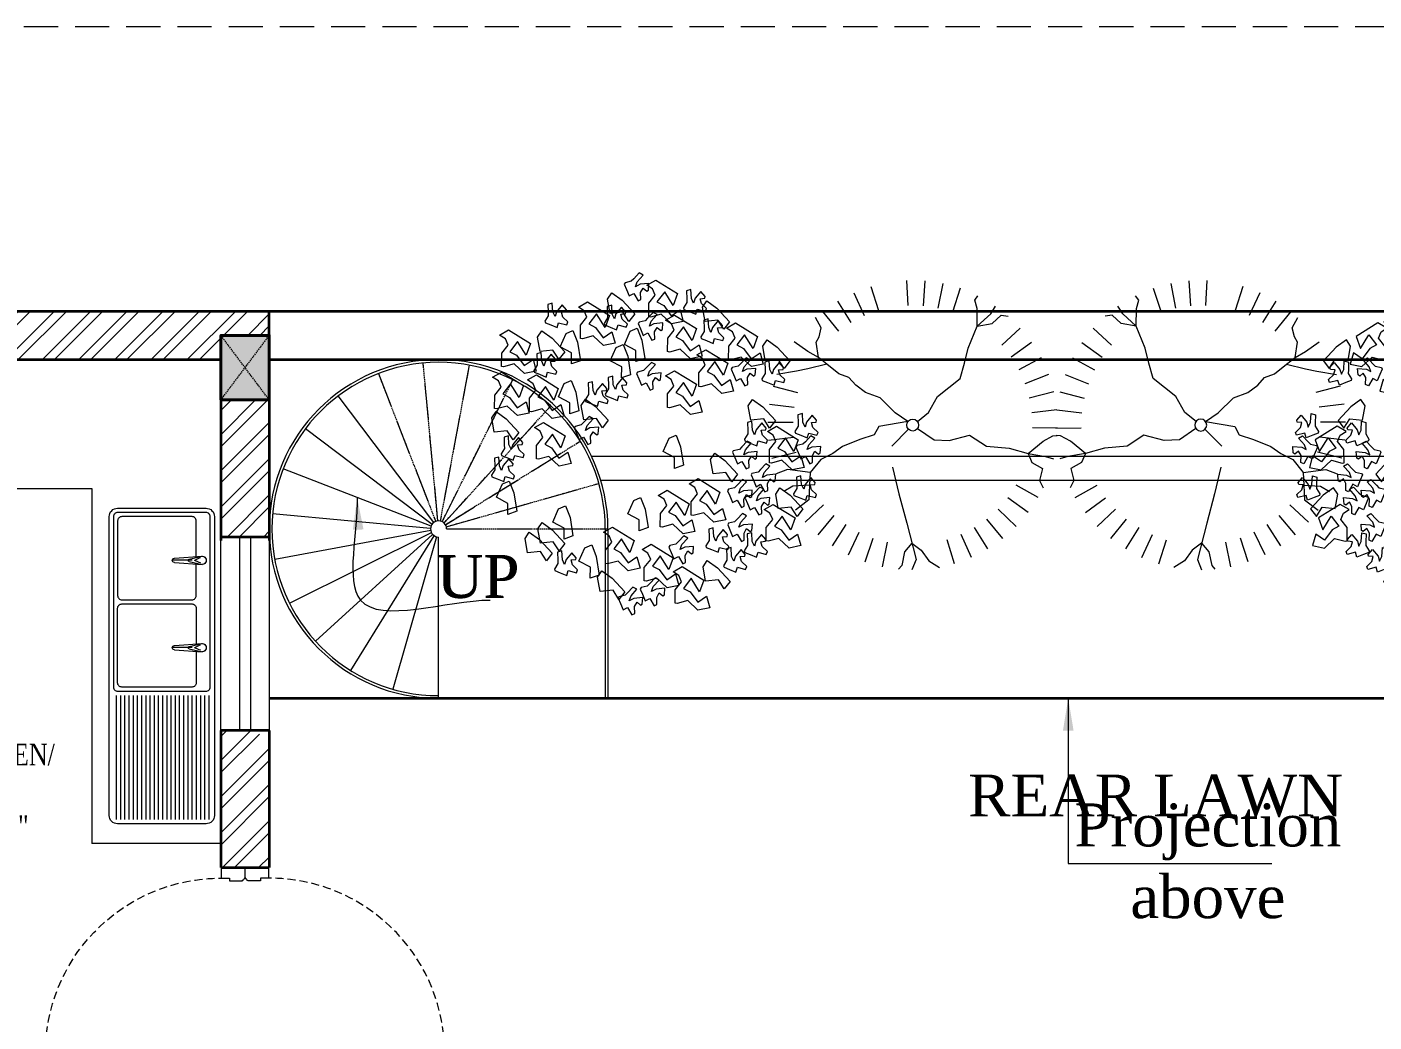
# Model space of a CAD drawing. Header units: inches. Extents: x -61 to 4103, y -308 to 989.
# Drawn here: x 68.9 to 319.5, y 804 to 989.1 of the extents above; entities that cross this region are included whole.
import ezdxf

# ---------------------------------------------------------------- set-up
doc = ezdxf.new("R2010")
doc.units = ezdxf.units.IN
for name, pattern in [('$0$$0$$0$HIDDEN', [9.525, 6.35, -3.175]), ('AR-01-R0-COLUMN LAYOUT$0$$0$HIDDEN', [0.375, 0.25, -0.125]), ('AR-01-R0-COLUMN LAYOUT$0$HIDDEN', [9.525, 6.35, -3.175]), ('HIDDEN', [0.375, 0.25, -0.125])]:
    doc.linetypes.add(name, pattern=pattern)
doc.layers.get('0').update_dxf_attribs({"lineweight": 0})
for name, color, linetype, lineweight in [('A-BOUNDARY', 226, 'Continuous', 35), ('A-DOOR', 34, 'Continuous', 13), ('A-FIXTURE', 30, 'Continuous', 13), ('A-HATCH', 8, 'Continuous', 0), ('A-LANDSCAPE', 64, 'Continuous', 18), ('A-PROJECTION', 4, '$0$$0$$0$HIDDEN', 9), ('A-STAIR', 5, 'Continuous', 9), ('A-TEXT', 2, 'Continuous', 13), ('A-WALL', 1, 'Continuous', 35), ('A-WINDOW', 4, 'Continuous', 9), ('AR-01-R0-COLUMN LAYOUT$0$S-BEAM PLINTH', 3, 'AR-01-R0-COLUMN LAYOUT$0$HIDDEN', 9), ('AR-01-R0-COLUMN LAYOUT$0$S-COLUMN FIRST FLOOR', 6, 'Continuous', 40), ('AR-01-R0-COLUMN LAYOUT$0$S-COLUMN GROUND FLOOR', 6, 'Continuous', 40), ('AR-01-R0-COLUMN LAYOUT$0$S-COLUMN HATCH FIRST FLOOR', 8, 'Continuous', 9), ('AR-01-R0-COLUMN LAYOUT$0$S-COLUMN HATCH GROUND FLOOR', 8, 'Continuous', 9), ('AR-01-R0-COLUMN LAYOUT$0$S-COLUMN HATCH SECOND FLOOR', 8, 'Continuous', 9), ('AR-01-R0-COLUMN LAYOUT$0$S-COLUMN SECOND FLOOR', 6, 'Continuous', 40), ('AR-01-R0-COLUMN LAYOUT$0$S-COLUMN TERRACE FLOOR HIDDEN', 8, 'AR-01-R0-COLUMN LAYOUT$0$$0$HIDDEN', 9)]:
    doc.layers.add(name, color=color, linetype=linetype, lineweight=lineweight)
doc.styles.add('$1$$0$STYLE1', font='romantic.ttf', dxfattribs={"height": 6})
doc.styles.get("Standard").update_dxf_attribs({"font": 'arial.ttf', "height": 9})
doc.styles.add('STYLE1', font='romantic.ttf', dxfattribs={"height": 6})
doc.dimstyles.get("Standard").update_dxf_attribs({"dimtxt": 18, "dimasz": 6, "dimexe": 0, "dimexo": 6, "dimgap": 0.09, "dimtad": 0, "dimtih": 1, "dimtoh": 1, "dimdec": 1, "dimzin": 0, "dimdsep": 46, "dimlunit": 4, "dimtxsty": 'Standard', "dimblk": 'OBLIQUE', "dimcen": 0.09, "dimclrd": 256, "dimclre": 256, "dimclrt": 256, "dimadec": 0, "dimazin": 0, "dimtfac": 1, "dimtdec": 1, "dimtofl": 0, "dimtmove": 1, "dimatfit": 3, "dimfxl": 1, "dimtolj": 1, "dimtzin": 0, "dimlwd": -1, "dimlwe": -1, "dimarcsym": 0})

# ---------------------------------------------------------------- blocks, each defined once
blk = doc.blocks.new('_Oblique')
at = {"color": 0, "linetype": 'ByBlock', "lineweight": -2}
blk.add_line((-0.5, -0.5), (0.5, 0.5), dxfattribs=at)
blk = doc.blocks.new('$0$$0$$1$$0$BRANCHO1', base_point=(16.66, 36.12))
for p, q in [((16.573, 36.1498), (16.6363, 36.2083)), ((16.6363, 36.2083), (16.6707, 36.1837)), ((16.7024, 36.1683), (16.6909, 36.2022)), ((16.6909, 36.2022), (16.7311, 36.2022)), ((16.7311, 36.2022), (16.7283, 36.1621)), ((16.5817, 36.1159), (16.573, 36.1498)), ((16.6707, 36.1837), (16.619, 36.1683)), ((16.619, 36.1683), (16.6449, 36.1344)), ((16.6449, 36.1344), (16.6622, 36.1529)), ((16.6622, 36.1529), (16.7024, 36.1683)), ((16.7283, 36.1621), (16.688, 36.1375)), ((16.5989, 36.1313), (16.5817, 36.1159)), ((16.6219, 36.1344), (16.5989, 36.1313)), ((16.642, 36.1067), (16.6219, 36.1344)), ((16.6851, 36.0944), (16.642, 36.1067)), ((16.688, 36.1005), (16.6851, 36.0944)), ((16.688, 36.1375), (16.688, 36.1005))]:
    blk.add_line(p, q)
blk = doc.blocks.new('$0$$0$$1$$0$BRANCHO2', base_point=(16.83, 36.07))
for p, q in [((16.7826, 36.0972), (16.8244, 36.1012)), ((16.8244, 36.1012), (16.8867, 36.0942)), ((16.7857, 36.0721), (16.7826, 36.0972)), ((16.8235, 36.041), (16.7857, 36.0721)), ((16.8534, 36.0726), (16.8235, 36.041)), ((16.8887, 36.0624), (16.8534, 36.0726)), ((16.8867, 36.0942), (16.8887, 36.0624))]:
    blk.add_line(p, q)
blk = doc.blocks.new('$0$$0$$1$$0$BRANCHO3', base_point=(16.71, 35.96))
for p, q in [((16.6899, 36.0349), (16.6698, 36.0256)), ((16.6698, 36.0256), (16.687, 36.001)), ((16.6956, 36.0318), (16.6899, 36.0349)), ((16.6927, 36.0165), (16.6956, 36.0318)), ((16.71, 36.0165), (16.6927, 36.0165)), ((16.7301, 36.0288), (16.71, 36.0165)), ((16.7243, 35.9979), (16.7387, 36.0226)), ((16.7387, 36.0226), (16.7301, 36.0288)), ((16.6554, 35.9949), (16.6554, 35.9795)), ((16.6841, 35.9887), (16.6554, 35.9949)), ((16.6554, 35.9795), (16.6812, 35.9733)), ((16.6812, 35.9733), (16.6927, 35.9702)), ((16.7014, 35.9918), (16.6841, 35.9887)), ((16.687, 36.001), (16.7014, 35.9918)), ((16.6927, 35.9702), (16.7071, 35.9548)), ((16.7128, 35.9548), (16.7243, 35.9702)), ((16.7387, 35.9887), (16.7243, 35.9979)), ((16.7243, 35.9702), (16.7387, 35.9887)), ((16.7071, 35.9548), (16.7128, 35.9548))]:
    blk.add_line(p, q)
blk = doc.blocks.new('$0$$0$$1$$0$A$C1C0644A9')
at = {"linetype": 'ByBlock', "xscale": 12, "yscale": 12, "zscale": 12}
for name, p, rotation in [('$0$$0$$1$$0$BRANCHO3', (1.77, 6.02), 315.0000000000102), ('$0$$0$$1$$0$BRANCHO2', (-2.07, 6.02), 33.69006752598449), ('$0$$0$$1$$0$BRANCHO3', (-1.95, 4.34), 315.0000000000102), ('$0$$0$$1$$0$BRANCHO2', (0.09, 4.82), 33.69006752598449), ('$0$$0$$1$$0$BRANCHO2', (3.81, 4.94), 33.69006752598449), ('$0$$0$$1$$0$BRANCHO3', (2.37, 3.98), 315.0000000000102), ('$0$$0$$1$$0$BRANCHO2', (-4.23, 4.1), 33.69006752598449), ('$0$$0$$1$$0$BRANCHO3', (1.29, 3.5), 315.0000000000102), ('$0$$0$$1$$0$BRANCHO3', (3.21, 3.5), 315.0000000000102), ('$0$$0$$1$$0$BRANCHO3', (2.73, 2.9), 315.0000000000102), ('$0$$0$$1$$0$BRANCHO2', (1.77, 2.78), 33.69006752598449), ('$0$$0$$1$$0$BRANCHO3', (4.05, 2.54), 315.0000000000102), ('$0$$0$$1$$0$BRANCHO3', (-6.39, 1.1), 315.0000000000102), ('$0$$0$$1$$0$BRANCHO3', (-4.71, 1.22), 315.0000000000102), ('$0$$0$$1$$0$BRANCHO3', (-2.79, 0.62), 315.0000000000102), ('$0$$0$$1$$0$BRANCHO2', (5.85, 1.34), 33.69006752598449), ('$0$$0$$1$$0$BRANCHO2', (-5.55, 0.5), 33.69006752598449), ('$0$$0$$1$$0$BRANCHO3', (4.29, 0.02), 315.0000000000102), ('$0$$0$$1$$0$BRANCHO3', (5.61, -1.54), 315.0000000000102), ('$0$$0$$1$$0$BRANCHO2', (-1.71, -1.66), 33.69006752598449), ('$0$$0$$1$$0$BRANCHO3', (-1.35, -2.38), 315.0000000000102), ('$0$$0$$1$$0$BRANCHO3', (5.73, -2.5), 315.0000000000102), ('$0$$0$$1$$0$BRANCHO2', (-4.83, -2.62), 33.69006752598449), ('$0$$0$$1$$0$BRANCHO2', (5.13, -2.86), 33.69006752598449), ('$0$$0$$1$$0$BRANCHO2', (2.61, -4.66), 33.69006752598449), ('$0$$0$$1$$0$BRANCHO2', (-2.19, -5.26), 33.69006752598449), ('$0$$0$$1$$0$BRANCHO2', (2.85, -5.26), 33.69006752598449)]:
    blk.add_blockref(name, p, dxfattribs=dict(at, rotation=rotation))
for name, p in [('$0$$0$$1$$0$BRANCHO3', (1.17, 6.14)), ('$0$$0$$1$$0$BRANCHO3', (-1.23, 5.42)), ('$0$$0$$1$$0$BRANCHO1', (1.77, 5.06)), ('$0$$0$$1$$0$BRANCHO3', (3.57, 5.42)), ('$0$$0$$1$$0$BRANCHO1', (-2.67, 4.58)), ('$0$$0$$1$$0$BRANCHO3', (0.93, 4.1)), ('$0$$0$$1$$0$BRANCHO1', (4.77, 4.1)), ('$0$$0$$1$$0$BRANCHO3', (-3.51, 3.5)), ('$0$$0$$1$$0$BRANCHO3', (-4.83, 3.14)), ('$0$$0$$1$$0$BRANCHO1', (-1.95, 3.14)), ('$0$$0$$1$$0$BRANCHO3', (5.25, 2.9)), ('$0$$0$$1$$0$BRANCHO1', (-3.63, 2.3)), ('$0$$0$$1$$0$BRANCHO1', (-5.19, 1.94)), ('$0$$0$$1$$0$BRANCHO1', (-1.47, 1.7)), ('$0$$0$$1$$0$BRANCHO3', (5.61, 1.94)), ('$0$$0$$1$$0$BRANCHO1', (2.97, 1.46)), ('$0$$0$$1$$0$BRANCHO3', (4.65, 1.46)), ('$0$$0$$1$$0$BRANCHO2', (-3.99, 0.74)), ('$0$$0$$1$$0$BRANCHO2', (0.57, 1.1)), ('$0$$0$$1$$0$BRANCHO1', (3.09, 0.14)), ('$0$$0$$1$$0$BRANCHO3', (-5.07, -0.1)), ('$0$$0$$1$$0$BRANCHO1', (6.21, -0.1)), ('$0$$0$$1$$0$BRANCHO1', (-5.07, -0.94)), ('$0$$0$$1$$0$BRANCHO2', (-3.51, 0.02)), ('$0$$0$$1$$0$BRANCHO3', (-2.31, -0.82)), ('$0$$0$$1$$0$BRANCHO1', (5.01, -1.06)), ('$0$$0$$1$$0$BRANCHO3', (-2.31, -1.66)), ('$0$$0$$1$$0$BRANCHO2', (2.61, -0.94)), ('$0$$0$$1$$0$BRANCHO3', (-5.79, -2.38)), ('$0$$0$$1$$0$BRANCHO2', (-4.59, -1.78)), ('$0$$0$$1$$0$BRANCHO1', (3.93, -2.38)), ('$0$$0$$1$$0$BRANCHO2', (-2.67, -2.38)), ('$0$$0$$1$$0$BRANCHO3', (-3.99, -3.34)), ('$0$$0$$1$$0$BRANCHO1', (-2.79, -3.7)), ('$0$$0$$1$$0$BRANCHO1', (-4.83, -4.3)), ('$0$$0$$1$$0$BRANCHO1', (-0.87, -3.94)), ('$0$$0$$1$$0$BRANCHO2', (3.93, -3.34)), ('$0$$0$$1$$0$BRANCHO2', (2.13, -3.94)), ('$0$$0$$1$$0$BRANCHO3', (3.93, -4.66)), ('$0$$0$$1$$0$BRANCHO1', (-3.27, -5.02)), ('$0$$0$$1$$0$BRANCHO3', (-1.11, -5.5)), ('$0$$0$$1$$0$BRANCHO3', (-0.39, -6.1)), ('$0$$0$$1$$0$BRANCHO2', (0.57, -5.86))]:
    blk.add_blockref(name, p, dxfattribs=at)
blk = doc.blocks.new('$0$$0$$1$$0$arbor3')
for p, q in [((-0.0762, 0.4454), (-0.0593, 0.3725)), ((-0.0227, 0.4535), (-0.015, 0.3791)), ((0.0314, 0.4549), (0.0297, 0.3801)), ((0.0853, 0.4494), (0.0742, 0.3754)), ((-0.1781, 0.4095), (-0.1436, 0.3431)), ((-0.1283, 0.4307), (-0.1024, 0.3605)), ((0.138, 0.4373), (0.1177, 0.3652)), ((0.1569, 0.4179), (0.1593, 0.4303)), ((0.1646, 0.3855), (0.1569, 0.4179)), ((0.2098, 0.3804), (0.2234, 0.4015)), ((-0.2301, 0.3653), (-0.2219, 0.3843)), ((-0.2131, 0.3328), (-0.2301, 0.3653)), ((0.1877, 0.3327), (0.1646, 0.3855)), ((0.1877, 0.3327), (0.2098, 0.3804)), ((0.2167, 0.3365), (0.2423, 0.3623)), ((0.2423, 0.3623), (0.2748, 0.3443)), ((-0.2426, 0.336), (-0.2604, 0.3557)), ((-0.2183, 0.2875), (-0.2426, 0.336)), ((-0.2183, 0.2875), (-0.2131, 0.3328)), ((0.1579, 0.2823), (0.1877, 0.3327)), ((0.1877, 0.3327), (0.2167, 0.3365)), ((0.3218, 0.3269), (0.2693, 0.2736)), ((0.2748, 0.3443), (0.2982, 0.3491)), ((-0.294, 0.3008), (-0.3046, 0.3134)), ((-0.2683, 0.3009), (-0.294, 0.3008)), ((-0.2183, 0.2875), (-0.2683, 0.3009)), ((-0.1622, 0.2445), (-0.2183, 0.2875)), ((0.1339, 0.2188), (0.1579, 0.2823)), ((0.3574, 0.286), (0.2986, 0.2397)), ((-0.3399, 0.2688), (-0.2776, 0.2273)), ((-0.1216, 0.222), (-0.1622, 0.2445)), ((0.3875, 0.2411), (0.3234, 0.2025)), ((-0.3677, 0.2224), (-0.3008, 0.189)), ((-0.0816, 0.1973), (-0.1216, 0.222)), ((0.0885, 0.1797), (0.1339, 0.2188)), ((-0.3896, 0.1729), (-0.319, 0.1481)), ((-0.0469, 0.118), (-0.0816, 0.1973)), ((0.0879, 0.1169), (0.0885, 0.1797)), ((0.4117, 0.1927), (0.3433, 0.1624)), ((-0.405, 0.121), (-0.3319, 0.1053)), ((0.4297, 0.1416), (0.358, 0.1202)), ((-0.0083, 0.0797), (-0.0469, 0.118)), ((0.0741, 0.0739), (0.0879, 0.1169)), ((0.4412, 0.0887), (0.3674, 0.0764)), ((0.0082, 0.0405), (-0.0083, 0.0797)), ((0.0286, 0.0356), (0.0741, 0.0739)), ((-0.4159, 0.0135), (-0.3411, 0.0165)), ((0.0013, 0.0129), (-0.0339, -0.0161)), ((0.0013, 0.0129), (-0.0076, -0.0744)), ((0.0238, 0.0088), (0.0589, -0.0526)), ((0.4459, 0.0348), (0.3711, 0.0319)), ((-0.4112, -0.0404), (-0.3374, -0.0281)), ((-0.0339, -0.0161), (-0.0891, -0.0479)), ((0.3811, -0.0503), (0.4174, -0.0367)), ((0.4174, -0.0367), (0.4445, -0.0116)), ((-0.3997, -0.0933), (-0.328, -0.0719)), ((-0.0891, -0.0479), (-0.1154, -0.0852)), ((-0.0076, -0.0744), (0.0128, -0.0939)), ((0.1203, -0.0667), (0.2011, -0.0697)), ((0.2011, -0.0697), (0.2918, -0.0707)), ((0.2918, -0.0707), (0.4031, -0.0725)), ((0.3534, -0.0717), (0.3811, -0.0503)), ((0.3534, -0.0717), (0.3726, -0.0993)), ((0.4031, -0.0725), (0.4298, -0.0929)), ((-0.3817, -0.1444), (-0.3133, -0.1141)), ((-0.1447, -0.1076), (-0.1717, -0.1214)), ((-0.1154, -0.0852), (-0.1447, -0.1076)), ((0.0128, -0.0939), (0.0148, -0.1387)), ((0.3726, -0.0993), (0.4095, -0.1185)), ((0.4095, -0.1185), (0.4173, -0.1307)), ((-0.1901, -0.1468), (-0.2277, -0.174)), ((-0.1717, -0.1214), (-0.1901, -0.1468)), ((0.0148, -0.1387), (0.021, -0.194)), ((0.3977, -0.1741), (0.3308, -0.1407)), ((-0.3362, -0.1613), (-0.3702, -0.1692)), ((-0.3119, -0.1748), (-0.3362, -0.1613)), ((-0.299, -0.1876), (-0.3119, -0.1748)), ((-0.2537, -0.1927), (-0.299, -0.1876)), ((-0.2537, -0.1927), (-0.2793, -0.2185)), ((-0.2277, -0.174), (-0.2537, -0.1927)), ((-0.2277, -0.174), (-0.2293, -0.2319)), ((0.021, -0.194), (0.033, -0.2275)), ((0.3699, -0.2205), (0.3076, -0.1789)), ((-0.2793, -0.2185), (-0.3178, -0.2498)), ((-0.2293, -0.2319), (-0.2315, -0.2663)), ((0.033, -0.2275), (0.041, -0.267)), ((0.3364, -0.2631), (0.2799, -0.214)), ((-0.2315, -0.2663), (-0.2372, -0.3254)), ((0.041, -0.267), (0.0698, -0.3074)), ((0.2549, -0.334), (0.2123, -0.2724)), ((0.2979, -0.3011), (0.2479, -0.2453)), ((-0.2069, -0.3454), (-0.1693, -0.2807)), ((-0.1588, -0.3703), (-0.1297, -0.3014)), ((-0.108, -0.3889), (-0.0877, -0.3169)), ((0.0698, -0.3074), (0.0436, -0.3703)), ((0.0698, -0.3074), (0.1062, -0.3195)), ((0.1062, -0.3195), (0.0956, -0.3679)), ((0.1062, -0.3195), (0.147, -0.3327)), ((0.2081, -0.3612), (0.1736, -0.2948)), ((-0.0553, -0.4011), (-0.0442, -0.3271)), ((-0.0014, -0.4066), (0.0003, -0.3318)), ((0.147, -0.3327), (0.1661, -0.3795)), ((0.0436, -0.3703), (0.0466, -0.4057)), ((0.0956, -0.3679), (0.1032, -0.3978))]:
    blk.add_line(p, q)
blk.add_circle((0.015, 0.0242), 0.0177)
blk = doc.blocks.new('handle_')
for p, q in [((-0.75, 0), (0.75, 0)), ((-3.84, -0.87), (-3.85, -0.92)), ((-0.75, -0.13), (-0.75, 0)), ((-0.75, -0.13), (0.75, -0.13)), ((-0.31, -0.13), (-0.31, -0.13)), ((0.3, -0.96), (-0.3, -0.96)), ((-0.29, -0.15), (0.29, -0.15)), ((-0.25, -0.9), (-0.25, -0.15)), ((-0.25, -0.9), (0.25, -0.9)), ((0.25, -0.9), (0.25, -0.15)), ((0.3, -0.96), (0.34, -0.95)), ((0.31, -0.13), (0.31, -0.13)), ((0.65, -1.05), (0.65, -1.23)), ((0.75, -0.13), (0.75, 0))]:
    blk.add_line(p, q)
for centre, radius, start, end in [((-3.78, -0.93), 0.0769, 167.6781, 262.0686), ((-3.77, -0.88), 0.0769, 88.2493, 167.6781), ((-0.3, -1.42), 0.464, 90.2821, 130.7273), ((-0.29, -0.13), 0.0185, 180, 270), ((-0.25, -0.96), 0.0532, 90, 180), ((0.25, -0.96), 0.0532, 0, 90), ((0.29, -0.13), 0.0185, 270, 360), ((0.42, -1.42), 0.478, 67.3956, 98.7522), ((0.57, -1.23), 0.0769, 278.1759, 360), ((0.57, -1.05), 0.0769, 360, 67.3956)]:
    blk.add_arc(centre, radius, start, end)
for points, knots in [([(0.58, -1.31), (0.24, -1.36), (-0.53, -1.5), (-2.81, -1.58), (-3.62, -1.04), (-3.78, -1.01), (-3.79, -1.01)], [0.064651, 0.064651, 0.064651, 0.064651, 0.450521, 1.832326, 2.246212, 2.27179, 2.27179, 2.27179, 2.27179]), ([(-0.6, -1.07), (-0.61, -1.07), (-0.62, -1.07), (-0.77, -1.09), (-0.93, -1.1), (-2.42, -1.12), (-2.75, -1.11), (-3.06, -1.04), (-3.11, -1.02), (-3.21, -0.99), (-3.25, -0.97), (-3.37, -0.91), (-3.43, -0.88), (-3.56, -0.84), (-3.61, -0.82), (-3.7, -0.81), (-3.73, -0.81), (-3.77, -0.81)], [0.667145, 0.667145, 0.667145, 0.667145, 0.681098, 0.681098, 1.004571, 1.004571, 1.651515, 1.651515, 1.812419, 1.812419, 1.988171, 1.988171, 2.163922, 2.163922, 2.251194, 2.251194, 2.323653, 2.323653, 2.323653, 2.323653])]:
    blk.add_open_spline(points, degree=3, knots=knots)
blk = doc.blocks.new("d3'")
at = {"layer": 'A-DOOR'}
for p, q in [((-3.36, 4.49), (-3.36, 37.09)), ((-2.11, 37.09), (-3.36, 37.09)), ((-2.58, 37.09), (-2.58, 37.43)), ((-2.11, 4.49), (-2.11, 37.09)), ((-36, 0), (-36, 4.4)), ((-34.03, 4.4), (-36, 4.4)), ((-34.03, 4.4), (-34.03, 2.9)), ((-34.03, 2.9), (-33.53, 2.9)), ((-33.53, 2.9), (-33.53, 0.5)), ((-3.36, 4.49), (-2.11, 4.49)), ((-2.03, 2.9), (-2.53, 2.9)), ((-2.53, 2.9), (-2.53, 0.5)), ((-2.03, 4.4), (-2.03, 2.9)), ((-2, 4.4), (0, 4.4)), ((-0.75, 4.4), (-0.75, 4.4)), ((-0.75, 4.4), (-0.75, 4.4)), ((0, 0), (0, 4.4)), ((-34.03, 0), (-36, 0)), ((-34.03, 0.14), (-34.03, 0)), ((-33.53, 0.5), (-33.67, 0.5)), ((-2.53, 0.5), (-2.4, 0.5)), ((-2.03, 0.14), (-2.03, 0)), ((-2.03, 0), (0, 0))]:
    blk.add_line(p, q, dxfattribs=at)
at = {"layer": 'A-DOOR', "lineweight": -3}
for p, q in [((-35.5, 4.4), (-35.5, 4.4)), ((-2.08, 4.49), (-2.95, 4.49)), ((-2.95, 4.47), (-2.95, 4.49)), ((-2.08, 4.47), (-2.95, 4.47)), ((-2.02, 4.41), (-2.02, 3.54)), ((-2.02, 3.54), (-2, 3.54)), ((-2, 4.41), (-2, 3.54))]:
    blk.add_line(p, q, dxfattribs=at)
blk.add_circle((-2.02, 4.47), 0.0663, dxfattribs=at)
at = {"layer": 'A-DOOR', "linetype": 'HIDDEN', "ltscale": 6}
blk.add_arc((-1.47, 4.55), 32.56, 92.2361, 180.2684, dxfattribs=at)
at = {"layer": 'A-DOOR'}
for centre, radius, start, end in [((-2.58, 37.09), 0.337, 90, 180), ((-34.03, 0.5), 0.362, 270, 0), ((-2.03, 0.5), 0.362, 180, 270)]:
    blk.add_arc(centre, radius, start, end, dxfattribs=at)
at = {"layer": 'A-DOOR', "extrusion": (0, 0, -1), "zscale": -1, "rotation": 90}
blk.add_blockref('handle_', (3.36, 35.59), dxfattribs=at)
at = {"layer": 'A-DOOR', "rotation": 90}
blk.add_blockref('handle_', (-2.11, 35.59), dxfattribs=at)
blk = doc.blocks.new('SINK1500X500')
for p, q in [((-460.5, 507.5), (-521.3, 522.5)), ((-389.7, 512.5), (-521.3, 522.5)), ((-460.5, 497.5), (-521.3, 482.5)), ((-389.7, 492.5), (-521.3, 482.5)), ((-474.7, 502.5), (-379.7, 502.5)), ((-389.7, 97.5), (-521.3, 107.5)), ((-460.5, 92.5), (-521.3, 107.5)), ((-460.5, 82.5), (-521.3, 67.5)), ((-389.7, 77.5), (-521.3, 67.5)), ((-474.7, 87.5), (-379.7, 87.5)), ((-553.2, -140), (-553.2, -730)), ((-533.2, -140), (-533.2, -730)), ((-513.2, -140), (-513.2, -730)), ((-493.2, -140), (-493.2, -730)), ((-473.2, -140), (-473.2, -730)), ((-453.2, -140), (-453.2, -730)), ((-433.2, -140), (-433.2, -730)), ((-413.2, -140), (-413.2, -730)), ((-393.2, -140), (-393.2, -730)), ((-373.2, -140), (-373.2, -730)), ((-353.2, -140), (-353.2, -730)), ((-333.2, -140), (-333.2, -730)), ((-313.2, -140), (-313.2, -730)), ((-293.2, -140), (-293.2, -730)), ((-273.2, -140), (-273.2, -730)), ((-253.2, -140), (-253.2, -730)), ((-233.2, -140), (-233.2, -730)), ((-213.2, -140), (-213.2, -730)), ((-193.2, -140), (-193.2, -730)), ((-173.2, -140), (-173.2, -730)), ((-153.2, -140), (-153.2, -730)), ((-133.2, -140), (-133.2, -730)), ((-113.2, -140), (-113.2, -730))]:
    blk.add_line(p, q)
for points in [[(-540, 750, 0.414214), (-580, 710), (-580, -710, 0.414214), (-540, -750), (-120, -750, 0.414214), (-80, -710), (-80, 710, 0.414214), (-120, 750)], [(-540, 730), (-120, 730, -0.414214), (-100, 710), (-100, -100, -0.414214), (-120, -120), (-540, -120, -0.414214), (-560, -100), (-560, 710, -0.414214)]]:
    blk.add_lwpolyline(points, format="xyb", close=True)
for points in [[(-493.5, 520.4), (-493.5, 690, -0.414214), (-473.5, 710), (-140, 710, -0.414214), (-120, 690), (-120, 335, -0.414214), (-140, 315), (-473.5, 315, -0.414214), (-493.5, 335), (-493.5, 484.6)], [(-493.5, 69.6), (-493.5, -80, 0.414214), (-473.5, -100), (-140, -100, 0.414214), (-120, -80), (-120, 275, 0.414214), (-140, 295), (-473.5, 295, 0.414214), (-493.5, 275), (-493.5, 105.4)]]:
    blk.add_lwpolyline(points, format="xyb")
for centre, radius, start, end in [((-521.3, 502.5), 20, 81.30616, 278.69384), ((-389.7, 502.5), 10, 270, 90), ((-460.5, 502.5), 5, 270, 90), ((-521.3, 87.5), 20, 81.30616, 278.69384), ((-460.5, 87.5), 5, 270, 90), ((-389.7, 87.5), 10, 270, 90)]:
    blk.add_arc(centre, radius, start, end)
for points in [[(-511.9, 512.5), (-518.8, 519.2), (-501.8, 510.7), (-484.9, 502.2)], [(-512, 492.4), (-519.1, 485.8), (-502, 494), (-484.9, 502.2)], [(-512, 77.4), (-519.1, 70.8), (-502, 79), (-484.9, 87.2)], [(-511.9, 97.5), (-518.8, 104.2), (-501.8, 95.7), (-484.9, 87.2)]]:
    blk.add_open_spline(points, degree=3)

msp = doc.modelspace()

# ---------------------------------------------------------------- hatches: boundary and pattern name
at = {"layer": 'A-HATCH'}
h = msp.add_hatch(dxfattribs=at)
h.set_pattern_fill('ANSI32', color=256, scale=0.5)
h.paths.add_polyline_path([(9, 483.19), (9, 484.69), (9, 498.72), (9, 501.19), (9, 573.19), (4.5, 573.19), (4.5, 603.19), (9, 603.19), (9, 783.19), (4.5, 783.19), (4.5, 792.19), (9, 792.19), (9, 919.69), (4.5, 919.69), (4.5, 931.69), (13.5, 931.69), (13.5, 927.19), (105, 927.19), (105, 931.69), (114, 931.69), (114, 936.19), (0, 936.19), (0, -0.19), (4.5, -0.19), (4.5, 24), (9, 24), (9, 267.19), (4.5, 267.19), (4.5, 285.19), (9, 285.19), (9, 420.19), (4.5, 420.19), (4.5, 438.19), (9, 438.19)])
h = msp.add_hatch(dxfattribs=at)
h.set_pattern_fill('ANSI32', color=256, scale=0.5)
h.paths.add_polyline_path([(114, 919.69), (105, 919.69), (105, 894.19), (114, 894.19)])
h = msp.add_hatch(dxfattribs=at)
h.set_pattern_fill('ANSI32', color=256, scale=0.5)
h.paths.add_polyline_path([(114, 855.9, -0.132903), (111.74, 858.19), (105, 858.19), (105, 832.69), (114, 832.69)])
at = {"layer": 'AR-01-R0-COLUMN LAYOUT$0$S-COLUMN HATCH FIRST FLOOR', "linetype": 'ByBlock'}
h = msp.add_hatch(color=256, dxfattribs=at)
h.dxf.hatch_style = 1
h.paths.add_polyline_path([(105, 919.69), (105, 931.69), (114, 931.69), (114, 919.69)])
at = {"layer": 'AR-01-R0-COLUMN LAYOUT$0$S-COLUMN HATCH GROUND FLOOR', "linetype": 'ByBlock'}
msp.add_hatch(color=256, dxfattribs=at).paths.add_polyline_path([(105, 919.69), (105, 931.69), (114, 931.69), (114, 919.69)])
at = {"layer": 'AR-01-R0-COLUMN LAYOUT$0$S-COLUMN HATCH SECOND FLOOR', "linetype": 'ByBlock'}
h = msp.add_hatch(color=256, dxfattribs=at)
h.dxf.hatch_style = 1
h.paths.add_polyline_path([(105, 919.69), (105, 931.69), (114, 931.69), (114, 919.69)])

# ---------------------------------------------------------------- linework, layer by layer
at = {"layer": 'A-BOUNDARY'}
for p, q in [((114, 936.19), (496.5, 936.19)), ((114, 927.19), (496.5, 927.19))]:
    msp.add_line(p, q, dxfattribs=at)
at = {"layer": 'A-FIXTURE'}
for p, q in [((33, 903.19), (81, 903.19)), ((81, 903.19), (81, 837.19)), ((105, 837.19), (81, 837.19))]:
    msp.add_line(p, q, dxfattribs=at)
at = {"layer": 'A-LANDSCAPE'}
for p, q in [((496.5, 909.19), (173.96, 909.19)), ((496.5, 904.69), (175.69, 904.69))]:
    msp.add_line(p, q, dxfattribs=at)
at = {"layer": 'A-PROJECTION'}
msp.add_line((114, 864.19), (496.5, 864.19), dxfattribs=at)
at = {"layer": 'A-PROJECTION', "const_width": 0.5}
msp.add_lwpolyline([(496.5, 864.19), (114, 864.19)], dxfattribs=at)
at = {"layer": 'A-STAIR', "linetype": '$0$$0$$0$HIDDEN'}
for p, q in [((134.3, 924.6), (144.96, 897.09)), ((145.36, 897.18), (142.64, 926.56)), ((151.2, 926.16), (145.78, 897.16)), ((146.17, 897.03), (159.32, 923.44)), ((146.51, 896.8), (166.38, 918.6)), ((146.78, 896.48), (171.86, 912.01)), ((146.94, 896.1), (175.32, 904.17)), ((147, 895.69), (177, 895.69))]:
    msp.add_line(p, q, dxfattribs=at)
at = {"layer": 'A-STAIR', "linetype": 'HIDDEN'}
for p, q in [((134.3, 924.6), (144.96, 897.09)), ((145.36, 897.18), (142.64, 926.56)), ((151.2, 926.16), (145.78, 897.16)), ((146.17, 897.03), (159.32, 923.44)), ((146.51, 896.8), (166.38, 918.6)), ((146.78, 896.48), (171.86, 912.01)), ((146.94, 896.1), (175.32, 904.17)), ((147, 895.69), (177, 895.69))]:
    msp.add_line(p, q, dxfattribs=at)
at = {"layer": 'A-STAIR'}
for p, q in [((144.6, 896.89), (126.82, 920.43)), ((144.6, 896.89), (126.82, 920.43)), ((120.76, 914.37), (144.3, 896.59)), ((120.76, 914.37), (144.3, 896.59)), ((144.1, 896.23), (116.59, 906.89)), ((144.1, 896.23), (116.59, 906.89)), ((114.63, 898.55), (144.01, 895.83)), ((114.63, 898.55), (144.01, 895.83)), ((144.03, 895.41), (115.03, 889.99)), ((144.03, 895.41), (115.03, 889.99)), ((117.75, 881.87), (144.16, 895.02)), ((117.75, 881.87), (144.16, 895.02)), ((144.39, 894.68), (122.59, 874.8)), ((144.39, 894.68), (122.59, 874.8)), ((176.5, 895.69), (176.5, 864.19)), ((176.5, 895.69), (176.5, 864.19)), ((177, 895.69), (177, 864.19)), ((177, 895.69), (177, 864.19)), ((129.18, 869.33), (144.71, 894.41)), ((129.18, 869.33), (144.71, 894.41)), ((145.09, 894.25), (137.02, 865.87)), ((145.09, 894.25), (137.02, 865.87)), ((145.5, 864.19), (145.5, 894.19)), ((145.5, 864.19), (145.5, 894.19))]:
    msp.add_line(p, q, dxfattribs=at)
for radius in [31.5, 31.5, 31, 31, 1.5, 1.5]:
    msp.add_arc((145.5, 895.69), radius, 0, 270, dxfattribs=at)
at = {"layer": 'A-WALL'}
for p, q in [((0, 936.19), (114, 936.19)), ((114, 931.69), (114, 936.19)), ((13.5, 927.19), (105, 927.19)), ((105, 919.69), (105, 893.54)), ((114, 919.69), (114, 893.54)), ((114, 894.19), (105, 894.19)), ((105, 858.19), (105, 832.69)), ((114, 858.19), (105, 858.19)), ((114, 858.19), (114, 832.69)), ((105, 832.69), (114, 832.69))]:
    msp.add_line(p, q, dxfattribs=at)
at = {"layer": 'A-WINDOW'}
for p, q in [((105, 858.19), (105, 894.19)), ((108.5, 894.19), (108.5, 858.19)), ((110.5, 894.19), (110.5, 858.19)), ((114, 894.19), (114, 858.19))]:
    msp.add_line(p, q, dxfattribs=at)
at = {"layer": 'AR-01-R0-COLUMN LAYOUT$0$S-BEAM PLINTH'}
msp.add_lwpolyline([(1246.29, 989.07), (-61.05, 989.07), (-61.05, -308.04), (1246.29, -308.04)], close=True, dxfattribs=at)
at = {"layer": 'AR-01-R0-COLUMN LAYOUT$0$S-COLUMN FIRST FLOOR', "linetype": 'ByBlock'}
msp.add_lwpolyline([(105, 919.69), (105, 931.69), (114, 931.69), (114, 919.69)], close=True, dxfattribs=at)
at = {"layer": 'AR-01-R0-COLUMN LAYOUT$0$S-COLUMN GROUND FLOOR', "linetype": 'ByBlock'}
msp.add_lwpolyline([(105, 919.69), (105, 931.69), (114, 931.69), (114, 919.69)], close=True, dxfattribs=at)
at = {"layer": 'AR-01-R0-COLUMN LAYOUT$0$S-COLUMN SECOND FLOOR', "linetype": 'ByBlock'}
msp.add_lwpolyline([(105, 919.69), (105, 931.69), (114, 931.69), (114, 919.69)], close=True, dxfattribs=at)
at = {"layer": 'AR-01-R0-COLUMN LAYOUT$0$S-COLUMN TERRACE FLOOR HIDDEN'}
for p, q in [((105, 919.69), (114, 931.69)), ((114, 919.69), (105, 931.69))]:
    msp.add_line(p, q, dxfattribs=at)
at = {"layer": 'AR-01-R0-COLUMN LAYOUT$0$S-COLUMN TERRACE FLOOR HIDDEN', "ltscale": 25}
msp.add_lwpolyline([(105, 919.69), (105, 931.69), (114, 931.69), (114, 919.69)], close=True, dxfattribs=at)

# ---------------------------------------------------------------- block references
at = {"layer": 'A-FIXTURE', "xscale": -0.03913171088788658, "yscale": 0.03913171088788658, "zscale": 0.0391317108878866}
msp.add_blockref('SINK1500X500', (81.11, 870.19), dxfattribs=at)
at = {"layer": 'A-LANDSCAPE'}
for name, p, xscale, yscale, zscale, rotation in [('$0$$0$$1$$0$A$C1C0644A9', (183.31, 911.39), 4.621440187627499, 4.621440187627499, 4.621440187627499, 285.4136224504752), ('$0$$0$$1$$0$A$C1C0644A9', (337.64, 911.39), -4.621440187627499, 4.621440187627499, 4.621440187627499, 74.58637754952483), ('$0$$0$$1$$0$arbor3', (231.98, 915.51), 62.50245035178546, 62.50245035178546, 62.50245035178546, 285.4136224538152), ('$0$$0$$1$$0$arbor3', (288.97, 915.51), -62.50245035178546, 62.50245035178546, 62.50245035178546, 74.58637754618478)]:
    msp.add_blockref(name, p, dxfattribs=dict(at, xscale=xscale, yscale=yscale, zscale=zscale, rotation=rotation))
at = {"layer": 'A-WINDOW', "xscale": -1, "rotation": 90}
msp.add_blockref("d3'", (109.5, 796.69), dxfattribs=at)
at = {"layer": 'A-WINDOW', "rotation": 270}
msp.add_blockref("d3'", (109.5, 796.69), dxfattribs=at)

# ---------------------------------------------------------------- texts
at = {"layer": 'A-TEXT', "attachment_point": 5}
for s, insert, char_height, width, style in [('\\A1;UP', (152.85, 886.79), 8, 129.4496, 'STYLE1'), ('\\A1;UP', (152.85, 886.79), 7.8, 129.4496, '$1$$0$STYLE1'), ('\\A1;{\\W0.8;WET KITCHEN/\\PSTORE\\P8\'-0"X11\'-3"}', (57.01, 847.03), 4, 38.3909, 'STYLE1'), ('\\A1;REAR LAWN', (278.87, 846.01), 7.8, 129.4496, '$1$$0$STYLE1'), ('\\A1;Projection\\Pabove', (288.59, 833.91), 8, 129.4496, 'STYLE1')]:
    msp.add_mtext(s, dxfattribs=dict(at, insert=insert, char_height=char_height, width=width, style=style))

# ---------------------------------------------------------------- leaders
at = {"layer": 'A-TEXT', "path_type": 1}
msp.add_leader([(130.35, 901.56), (130.99, 882.46), (155.1, 882.46)], dimstyle='Standard', override={"dimtxt": 9, "dimgap": 0.09, "dimtad": 0, "dimtih": 0, "dimtoh": 0, "dimfxl": 2, "dimfxlon": 1}, dxfattribs=at)
msp.add_leader([(130.35, 901.56), (130.99, 882.46), (155.1, 882.46)], dimstyle='Standard', override={"dimtxt": 9, "dimgap": 0.09, "dimtad": 0, "dimtih": 0, "dimtoh": 0, "dimfxl": 2, "dimfxlon": 1}, dxfattribs=at)
at = {"layer": 'A-TEXT'}
msp.add_leader([(262.62, 864.19), (262.62, 833.46), (300.49, 833.46)], dimstyle='Standard', override={"dimtxt": 9, "dimgap": 0.09, "dimtad": 0, "dimtih": 0, "dimtoh": 0, "dimfxl": 2, "dimfxlon": 1}, dxfattribs=at)

doc.saveas('drawing.dxf')
